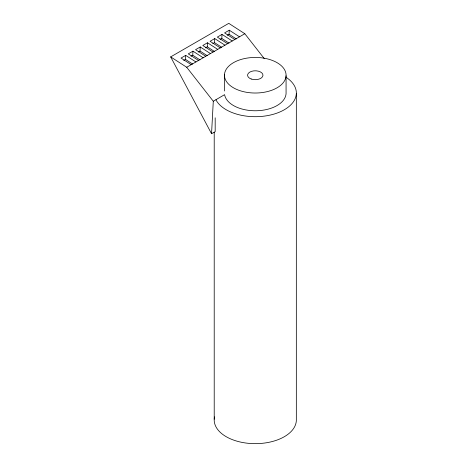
<?xml version="1.0" encoding="UTF-8"?>
<svg xmlns="http://www.w3.org/2000/svg" width="467" height="467" viewBox="0 0 467 467"><rect width="100%" height="100%" fill="white"/><g stroke="black" fill="none" stroke-linecap="round" stroke-linejoin="round"><path stroke-width="0.7" d="M183.735 60.43L185.487 59.414L185.708 55.357L195.918 61.959M190.997 56.238L192.748 55.223L192.97 51.166L203.18 57.768M198.259 52.047L200.01 51.031L200.232 46.974L210.442 53.571M205.521 47.85L207.272 46.84L207.494 42.777L217.704 49.379M212.783 43.659L214.534 42.649L214.756 38.586L224.966 45.188M215.182 117.807L215.182 131.636L211.551 133.731L213.291 101.251L186.718 67.271L170.671 56.892L228.766 23.35L244.813 33.729L264.299 58.649M220.045 39.467L221.796 38.452L222.018 34.395L232.227 40.997M227.306 35.276L229.058 34.26L229.279 30.203L239.489 36.805M213.291 101.251L224.598 94.655A30.81 17.787 0 0 0 256.237 110.755A30.81 17.787 0 0 0 286.067 93.54L286.067 75.794A30.81 17.787 0 0 0 240.715 59.56A30.81 17.787 0 0 0 239.034 90.353A30.81 17.787 0 0 0 286.067 75.794M185.708 55.357L181.027 58.06L191.237 64.662M192.97 51.166L188.289 53.868L198.498 60.471M200.232 46.974L195.55 49.677L205.76 56.274M207.494 42.777L202.812 45.48L213.022 52.082M214.756 38.586L210.074 41.289L220.284 47.891M222.018 34.395L217.336 37.097L227.546 43.7M229.279 30.203L224.598 32.906L234.808 39.508M186.718 67.271L244.813 33.729M229.058 34.26L236.267 38.919M221.796 38.452L229.005 43.116M214.534 42.649L221.743 47.307M207.272 46.84L214.481 51.498M200.01 51.031L207.22 55.69M192.748 55.223L199.958 59.881M185.487 59.414L192.696 64.078M170.671 56.892L211.551 133.731M215.964 99.705L216.624 101.012A41.078 23.718 0 0 0 276.184 113.393A41.078 23.718 0 0 0 286.084 77.294M296.329 93.721L296.329 420.691A41.078 23.718 0 0 1 251.917 443.58A41.078 23.718 0 0 1 214.551 416.827M224.475 74.673L224.475 91.001M214.213 132.284L214.213 419.203M251.211 79.011A7.7 4.448 0 0 0 262.968 75.374A7.7 4.448 0 0 0 251.631 71.317A7.7 4.448 0 0 0 251.211 79.011"/></g></svg>
